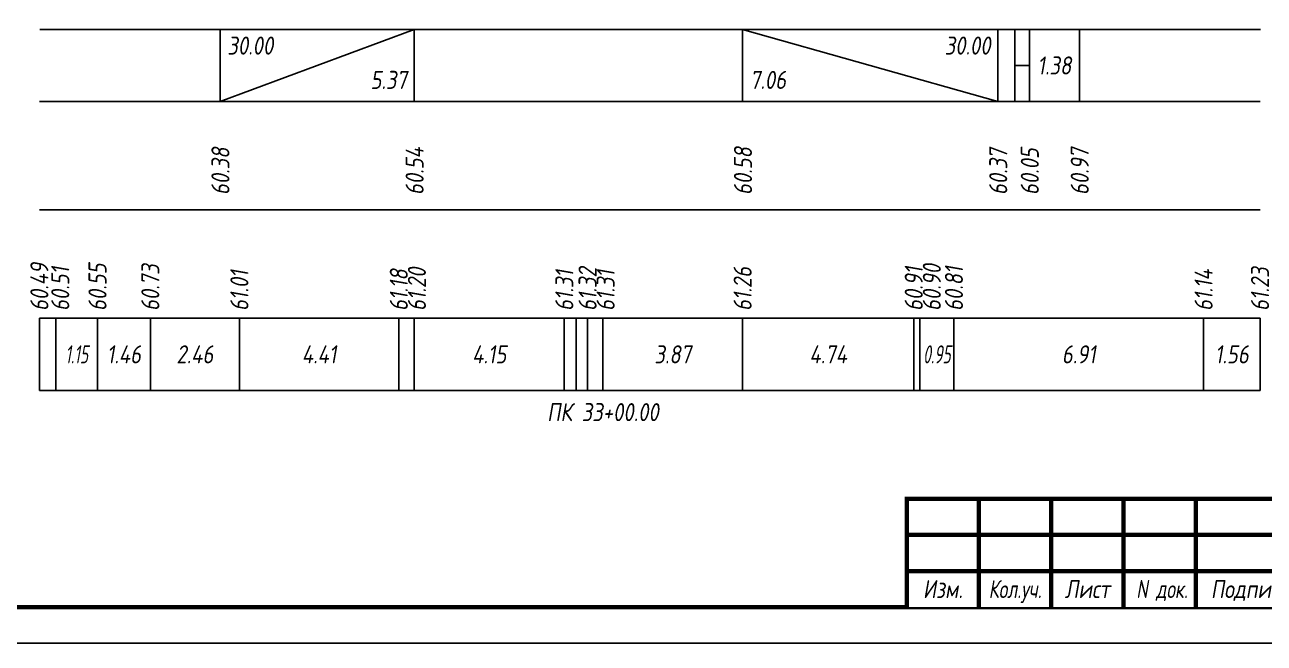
# Model space of a CAD drawing. Extents: x -717 to 1451, y -133302 to 233.
# Drawn here: x 77.9 to 249.4, y -51640.4 to -51554.8 of the extents above; entities that cross this region are included whole.
import ezdxf
from ezdxf.enums import TextEntityAlignment as Align

# ---------------------------------------------------------------- set-up
doc = ezdxf.new("R2010")
doc.units = 0
for name, color, linetype in [('Зарамочное оформление', 7, 'Continuous'), ('Код_510', 7, 'Continuous'), ('Код_516', 1, 'Continuous'), ('Подписи поперечников', 7, 'Continuous'), ('Таблица', 7, 'Continuous')]:
    doc.layers.add(name, color=color, linetype=linetype)
doc.styles.add('М', font='romand.shx', dxfattribs={"width": 0.8, "oblique": 10, "height": 2.5})

# ---------------------------------------------------------------- blocks, each defined once
blk = doc.blocks.new('Штамп')
at = {"linetype": 'Continuous'}
blk.add_wipeout([(199.95, -411.25), (384.95, -411.25), (384.95, -426.25), (199.95, -426.25)], dxfattribs=at).dxf.layer = 'Зарамочное оформление'
at = {"layer": 'Зарамочное оформление', "linetype": 'Continuous', "lineweight": -3, "const_width": 0.6, "flags": 128}
for points in [[(199.95, -426.25), (199.95, -411.25), (384.95, -411.25)], [(209.95, -411.25), (209.95, -426.25)], [(219.95, -411.25), (219.95, -426.25)], [(229.95, -411.25), (229.95, -426.25)], [(239.95, -411.25), (239.95, -426.25)], [(199.95, -416.25), (264.95, -416.25)], [(199.95, -421.25), (264.95, -421.25)]]:
    blk.add_lwpolyline(points, dxfattribs=at)
at = {"layer": 'Зарамочное оформление', "linetype": 'Continuous', "style": 'М', "oblique": 10}
for s, width, p in [('Изм.', 0.8, (204.95, -423.75)), ('Кол.уч.', 0.7, (214.95, -423.75)), ('Лист', 0.8, (224.95, -423.75)), ('N док.', 0.7, (235.28, -423.75)), ('Подпись', 0.8, (247.45, -423.75))]:
    blk.add_text(s, height=2.5, dxfattribs=dict(at, width=width)).set_placement(p, align=Align.MIDDLE_CENTER)
blk = doc.blocks.new('шифр')
blk.add_blockref('Штамп', (0, -51269))

msp = doc.modelspace()

# ---------------------------------------------------------------- linework, layer by layer
at = {"flags": 128}
msp.add_lwpolyline([(-30.054, -51640.421), (389.946, -51640.421), (389.946, -51343.421), (-30.054, -51343.421)], close=True, dxfattribs=at)
at = {"const_width": 0.6, "flags": 128}
msp.add_lwpolyline([(-10.054, -51635.421), (384.946, -51635.421), (384.946, -51348.421), (-10.054, -51348.421)], close=True, dxfattribs=at)
at = {"layer": 'Код_510'}
for p, q in [((79.946, -51605.421), (79.946, -51595.421)), ((82.22, -51605.421), (82.22, -51595.421)), ((87.99, -51605.421), (87.99, -51595.421)), ((95.299, -51605.421), (95.299, -51595.421)), ((107.621, -51605.421), (107.621, -51595.421)), ((129.683, -51605.421), (129.683, -51595.421)), ((131.812, -51605.421), (131.812, -51595.421)), ((152.58, -51605.421), (152.58, -51595.421)), ((154.204, -51605.421), (154.204, -51595.421)), ((155.797, -51605.421), (155.797, -51595.421)), ((157.922, -51605.421), (157.922, -51595.421)), ((177.251, -51605.421), (177.251, -51595.421)), ((200.929, -51605.421), (200.929, -51595.421)), ((201.769, -51605.421), (201.769, -51595.421)), ((206.496, -51605.421), (206.496, -51595.421)), ((241.036, -51605.421), (241.036, -51595.421)), ((248.842, -51605.421), (248.842, -51595.421))]:
    msp.add_line(p, q, dxfattribs=at)
at = {"layer": 'Код_516'}
for p, q in [((104.946, -51565.421), (104.946, -51555.421)), ((104.946, -51565.421), (131.812, -51555.421)), ((131.812, -51565.421), (131.812, -51555.421)), ((177.251, -51565.421), (177.251, -51555.421)), ((177.251, -51555.421), (212.563, -51565.421)), ((212.563, -51565.421), (212.563, -51555.421)), ((214.933, -51565.421), (214.933, -51555.421)), ((216.933, -51565.421), (216.933, -51555.421)), ((223.842, -51565.421), (223.842, -51555.421)), ((214.933, -51560.421), (216.933, -51560.421))]:
    msp.add_line(p, q, dxfattribs=at)
at = {"layer": 'Таблица'}
for p, q in [((80, -51555.421), (248.897, -51555.421)), ((79.946, -51565.421), (248.842, -51565.421)), ((79.946, -51580.421), (248.842, -51580.421)), ((79.946, -51595.421), (248.842, -51595.421)), ((79.946, -51605.421), (248.842, -51605.421))]:
    msp.add_line(p, q, dxfattribs=at)

# ---------------------------------------------------------------- texts
at = {"layer": 'Код_510', "style": 'М', "oblique": 10, "width": 0.8}
for s, p in [('60.49', (79.946, -51594.421)), ('60.51', (82.838, -51594.421)), ('60.55', (87.99, -51594.421)), ('60.73', (95.299, -51594.421)), ('61.01', (107.621, -51594.421)), ('61.18', (129.683, -51594.421)), ('61.20', (132.183, -51594.421)), ('61.31', (152.58, -51594.421)), ('61.32', (155.797, -51594.421)), ('61.31', (158.297, -51594.421)), ('61.26', (177.251, -51594.421)), ('60.91', (200.929, -51594.421)), ('60.90', (203.429, -51594.421)), ('60.81', (206.496, -51594.421)), ('61.14', (241.036, -51594.421)), ('61.23', (248.842, -51594.421))]:
    msp.add_text(s, height=2.5, rotation=90, dxfattribs=at).set_placement(p, align=Align.MIDDLE_LEFT)
at = {"layer": 'Код_510', "style": 'М', "oblique": 10}
for s, width, p in [('1.15', 0.6, (85.105, -51600.421)), ('1.46', 0.8, (91.644, -51600.421)), ('2.46', 0.8, (101.46, -51600.421)), ('4.41', 0.8, (118.652, -51600.421)), ('4.15', 0.8, (142.196, -51600.421)), ('3.87', 0.8, (167.587, -51600.421)), ('4.74', 0.8, (189.09, -51600.421)), ('0.95', 0.6, (204.132, -51600.421)), ('6.91', 0.8, (223.766, -51600.421)), ('1.56', 0.8, (244.939, -51600.421))]:
    msp.add_text(s, height=2.5, dxfattribs=dict(at, width=width)).set_placement(p, align=Align.MIDDLE_CENTER)
at = {"layer": 'Код_516', "style": 'М', "oblique": 10, "width": 0.8}
msp.add_text('30.00', height=2.5, dxfattribs=at).set_placement((105.946, -51556.421), align=Align.TOP_LEFT)
msp.add_text('30.00', height=2.5, dxfattribs=at).set_placement((211.563, -51556.421), align=Align.TOP_RIGHT)
msp.add_text('1.38', height=2.5, dxfattribs=at).set_placement((220.388, -51560.421), align=Align.MIDDLE_CENTER)
msp.add_text('5.37', height=2.5, dxfattribs=at).set_placement((130.812, -51564.421), align=Align.BOTTOM_RIGHT)
msp.add_text('7.06', height=2.5, dxfattribs=at).set_placement((178.251, -51564.421), align=Align.BOTTOM_LEFT)
for s, p in [('60.38', (105, -51578.371)), ('60.54', (131.867, -51578.371)), ('60.58', (177.306, -51578.371)), ('60.37', (212.618, -51578.371)), ('60.05', (216.988, -51578.371)), ('60.97', (223.897, -51578.371))]:
    msp.add_text(s, height=2.5, rotation=90, dxfattribs=at).set_placement(p, align=Align.MIDDLE_LEFT)
at = {"layer": 'Подписи поперечников', "style": 'М', "oblique": 10, "width": 0.8}
msp.add_text('ПК 33+00.00', height=2.5, dxfattribs=at).set_placement((157.922, -51610.421), align=Align.BOTTOM_CENTER)

# ---------------------------------------------------------------- next in the draw order: block references
msp.add_blockref('шифр', (0, 59.829))

doc.saveas('drawing.dxf')
